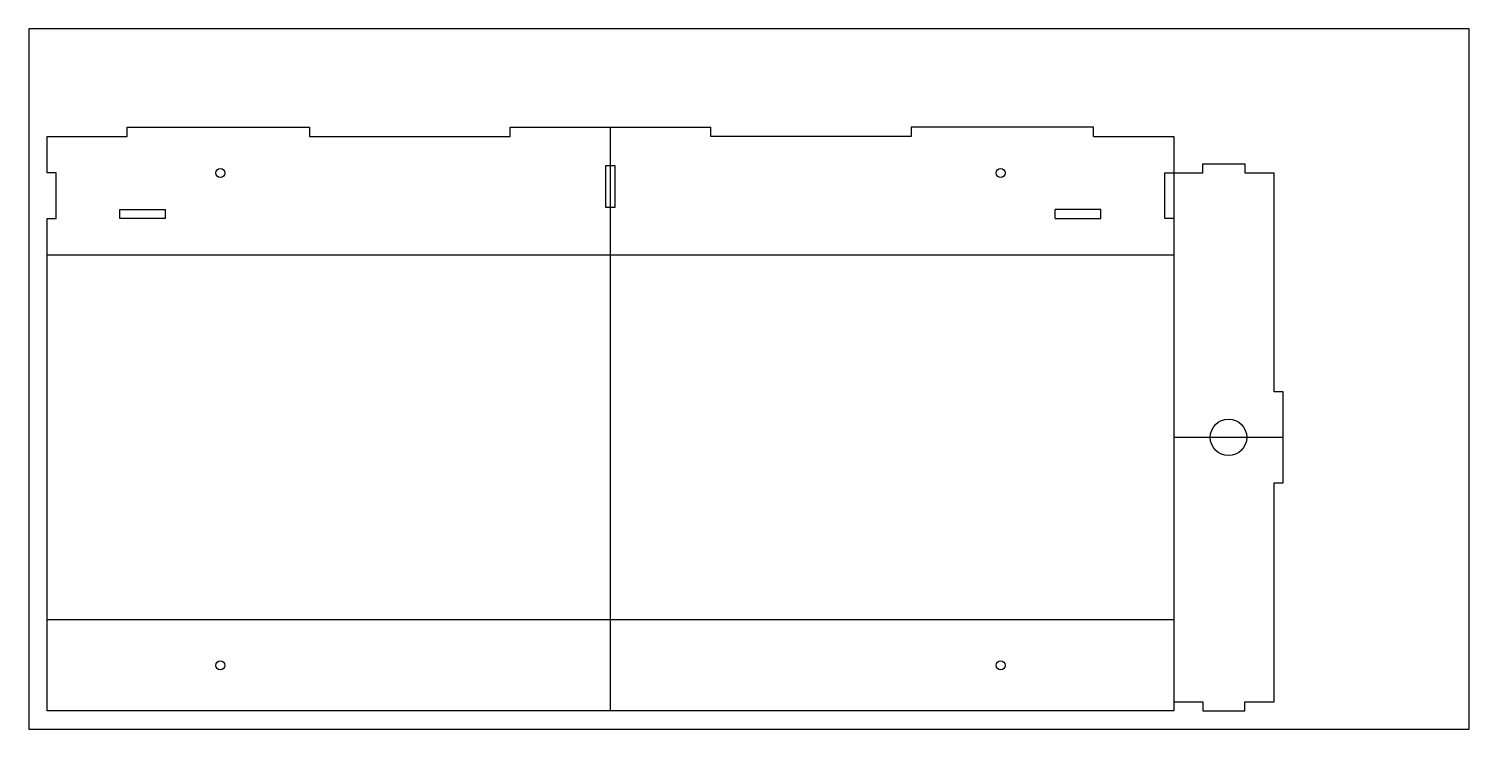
# Model space of a CAD drawing. Header units: millimetres. Extents: x 0 to 790, y 0 to 384.
import ezdxf

# ---------------------------------------------------------------- set-up
doc = ezdxf.new("R2010")
doc.units = ezdxf.units.MM
for name, color, linetype, lineweight, true_color in [('Auxiliary', 2, 'Continuous', 25, 0xffff00), ('Cut', 5, 'Continuous', 25, 0x0000ff), ('Engraving', 1, 'Continuous', 25, 0xff0000), ('Wood', 30, 'Continuous', 25, 0xff7f00)]:
    doc.layers.add(name, color=color, linetype=linetype, lineweight=lineweight, true_color=true_color)

msp = doc.modelspace()

# ---------------------------------------------------------------- linework, layer by layer
at = {"layer": 'Auxiliary'}
for p, q in [((319, 10), (319, 330)), ((688, 160), (628, 160))]:
    msp.add_line(p, q, dxfattribs=at)
at = {"layer": 'Cut'}
for p, q in [((10, 325), (54, 325)), ((10, 305), (10, 325)), ((54, 325), (54, 330)), ((54, 330), (154, 330)), ((154, 330), (154, 325)), ((154, 325), (264, 325)), ((264, 330), (374, 330)), ((264, 325), (264, 330)), ((374, 325), (374, 330)), ((484, 325), (374, 325)), ((584, 330), (484, 330)), ((484, 330), (484, 325)), ((584, 325), (584, 330)), ((584, 325), (628, 325)), ((628, 325), (628, 10)), ((316.5, 309), (321.5, 309)), ((316.5, 286), (316.5, 309)), ((321.5, 309), (321.5, 286)), ((644, 310), (667, 310)), ((644, 305), (644, 310)), ((667, 310), (667, 305)), ((15, 305), (10, 305)), ((15, 280), (15, 305)), ((623, 280), (623, 305)), ((623, 305), (644, 305)), ((667, 305), (683, 305)), ((683, 185), (683, 305)), ((50, 285), (75, 285)), ((50, 280), (50, 285)), ((75, 280), (75, 285)), ((321.5, 286), (316.5, 286)), ((588, 285), (563, 285)), ((563, 280), (563, 285)), ((588, 280), (588, 285)), ((10, 280), (15, 280)), ((10, 10), (10, 280)), ((75, 280), (50, 280)), ((563, 280), (588, 280)), ((628, 280), (623, 280)), ((10, 260), (628, 260)), ((688, 185), (683, 185)), ((688, 135), (688, 185)), ((683, 135), (688, 135)), ((683, 15), (683, 135)), ((628, 10), (10, 10)), ((628, 15), (644, 15)), ((644, 15), (644, 10)), ((644, 10), (667, 10)), ((667, 15), (683, 15)), ((667, 10), (667, 15))]:
    msp.add_line(p, q, dxfattribs=at)
for centre, radius in [((105, 305), 2.5), ((533, 305), 2.5), ((658, 160), 10), ((105, 35), 2.5), ((533, 35), 2.5)]:
    msp.add_circle(centre, radius, dxfattribs=at)
at = {"layer": 'Engraving'}
msp.add_line((628, 60), (10, 60), dxfattribs=at)
at = {"layer": 'Wood'}
for p, q in [((790, 384), (0, 384)), ((0, 384), (0, 0)), ((790, 0), (790, 384)), ((0, 0), (790, 0))]:
    msp.add_line(p, q, dxfattribs=at)

doc.saveas('drawing.dxf')
